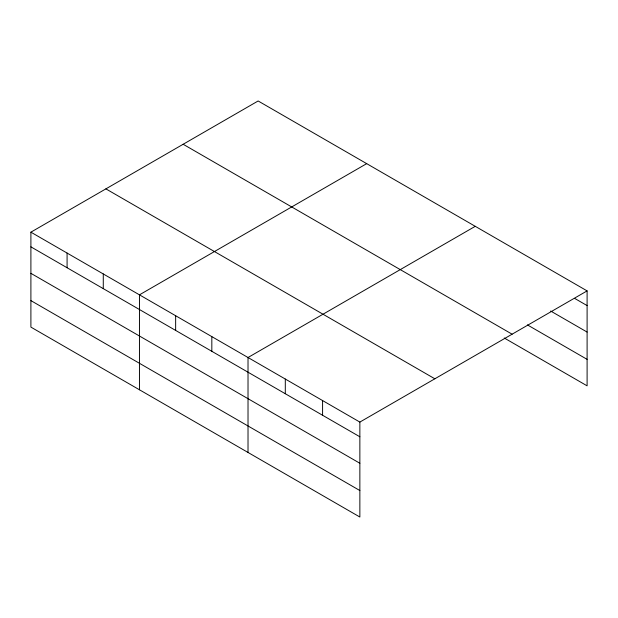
<?xml version="1.0" encoding="UTF-8"?>
<svg xmlns="http://www.w3.org/2000/svg" width="618" height="618" viewBox="0 0 618 618"><rect width="100%" height="100%" fill="white"/><g stroke="black" fill="none" stroke-linecap="round" stroke-linejoin="round"><path stroke-width="0.93" d="M30.9 232.167L359.861 422.086L359.861 517.027L30.9 327.107L30.9 232.167L258.139 100.973L587.1 290.893L587.1 385.833L504.249 338M366.698 163.646L139.459 294.84L139.459 389.78M475.25 226.319L248.019 357.513L248.019 452.453M359.861 422.086L587.1 290.893M574.67 298.409L587.1 305.578M550.646 311.016L587.1 332.067M527.448 324.913L587.1 359.352M183.152 144.264L512.113 334.191M105.887 188.869L434.848 378.795M30.9 246.852L359.861 436.779M30.9 273.334L359.861 463.261M30.9 300.618L359.861 490.545M322.581 400.564L322.581 415.25M285.3 379.043L285.3 393.728M211.827 336.625L211.827 351.31M175.643 315.728L175.643 330.421M103.276 273.944L103.276 288.637M67.084 253.056L67.084 267.741"/></g></svg>
